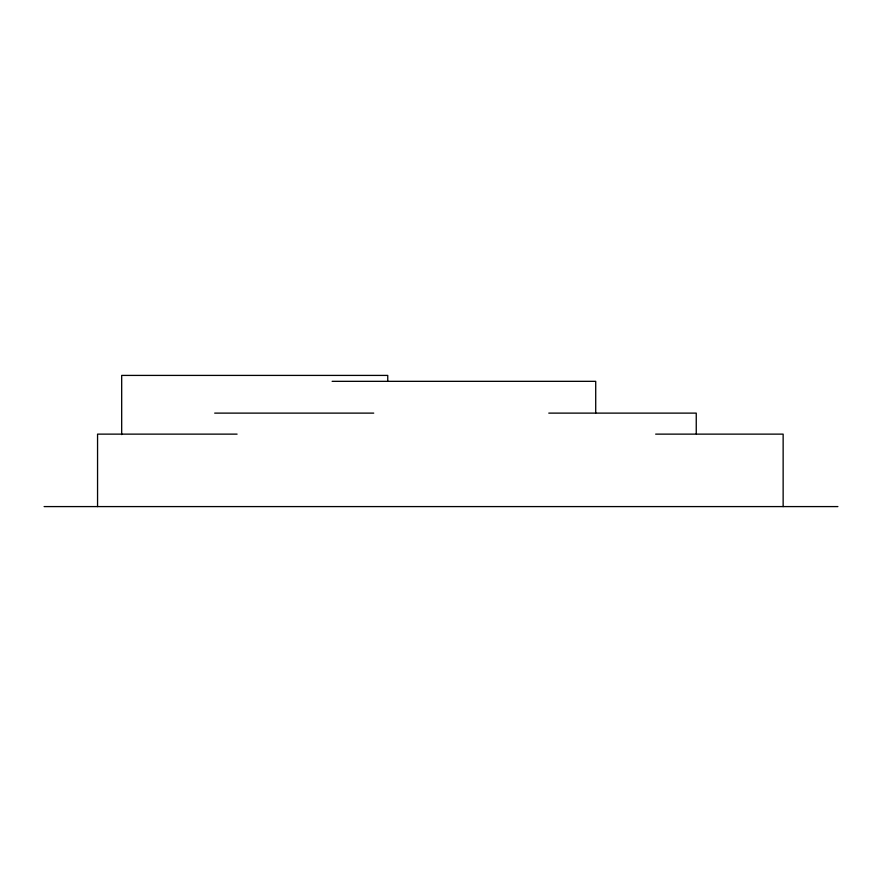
<?xml version="1.0" encoding="UTF-8"?>
<svg xmlns="http://www.w3.org/2000/svg" width="882" height="882" viewBox="0 0 882 882"><rect width="100%" height="100%" fill="white"/><g stroke="black" fill="none" stroke-linecap="round" stroke-linejoin="round"><path stroke-width="1.32" d="M332.117 381.333L595.714 381.333L595.714 412.997M214.679 413.118L373.725 413.118M548.78 413.118L696.251 413.118L696.251 433.735M237.082 434.131L97.56 434.131L97.56 506.588M655.657 434.131L783.139 434.131L783.139 506.588M44.1 506.588L837.9 506.588M387.749 380.925L387.749 375.412L121.683 375.412L121.683 434.594"/></g></svg>
